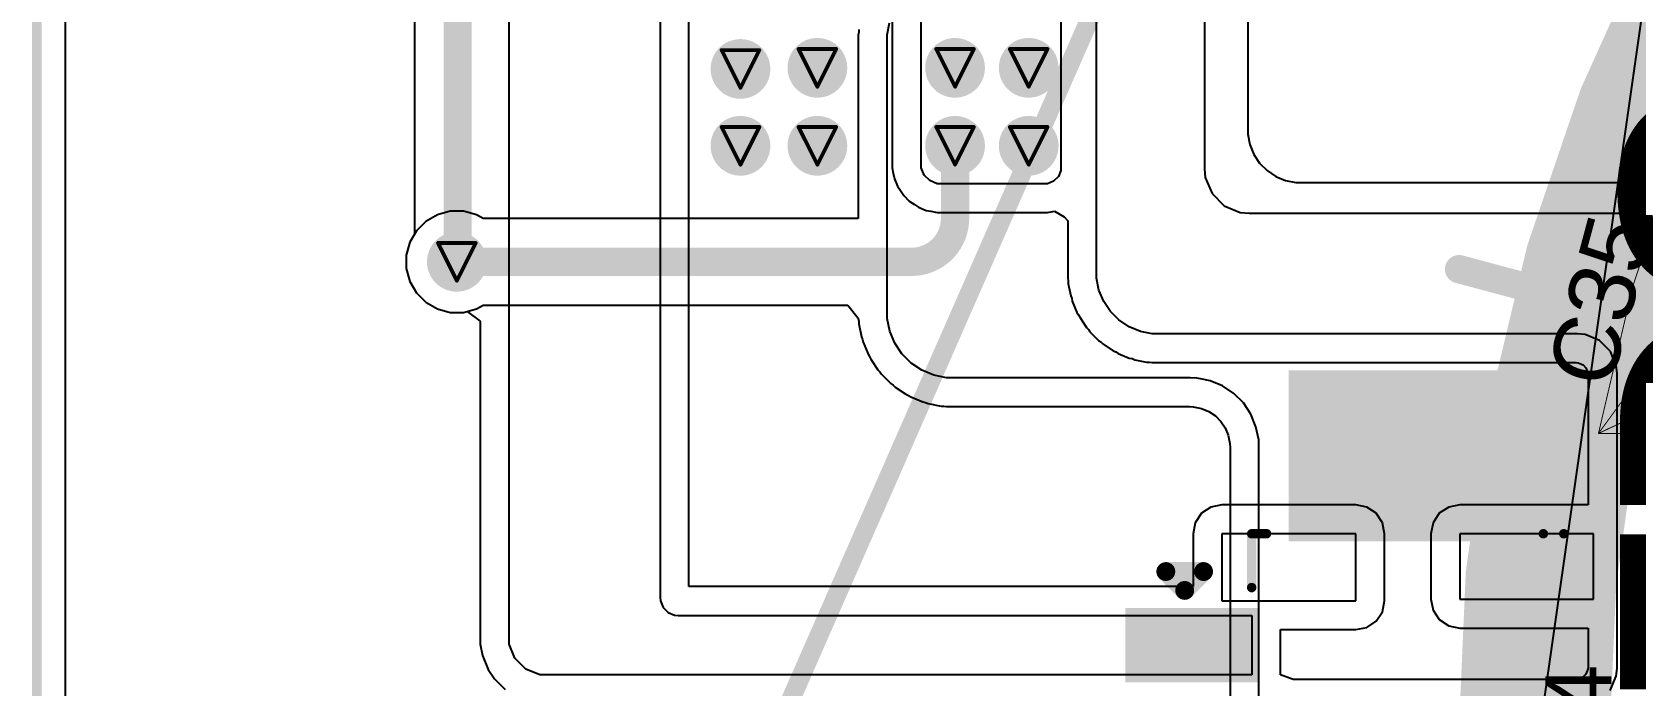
# Model space of a CAD drawing. Header units: inches. Extents: x -7 to 348, y -14 to 159.
# Drawn here: x -6.9 to 14.68, y 20.15 to 28.95 of the extents above; entities that cross this region are included whole.
import ezdxf

# ---------------------------------------------------------------- set-up
doc = ezdxf.new("R2010")
doc.units = ezdxf.units.IN
for name, color, linetype in [('Board Outline', 216, 'Continuous'), ('Bottom Layer', 5, 'Continuous'), ('Bottom Overlay', 54, 'Continuous'), ('Bottom Paste', 16, 'Continuous'), ('Bottom Solder', 6, 'Continuous'), ('Dimension', 6, 'Continuous'), ('Drill Drawing', 1, 'Continuous'), ('Fabrication', 76, 'Continuous'), ('Top Layer', 1, 'Continuous'), ('Top Overlay', 2, 'Continuous'), ('Via Holes', 16, 'Continuous')]:
    doc.layers.add(name, color=color, linetype=linetype)
doc.styles.add('Arial', font='', dxfattribs={"height": 0.2})
doc.styles.add('Arial Black_Bold', font='', dxfattribs={"height": 0.2})
doc.styles.get('Arial').set_extended_font_data('Arial')
doc.styles.get('Arial Black_Bold').set_extended_font_data('Arial Black', bold=True)

msp = doc.modelspace()

# ---------------------------------------------------------------- hatches: boundary and pattern name
at = {"layer": 'Bottom Layer'}
h = msp.add_hatch(color=5, dxfattribs=at)
edge = h.paths.add_edge_path()
edge.add_arc((2.631, 28.458), 0.3, 0, 360)
h = msp.add_hatch(color=5, dxfattribs=at)
edge = h.paths.add_edge_path()
edge.add_arc((3.666, 28.473), 0.3, 0, 360)
h = msp.add_hatch(color=5, dxfattribs=at)
edge = h.paths.add_edge_path()
edge.add_arc((5.519, 28.473), 0.3, 0, 360)
h = msp.add_hatch(color=5, dxfattribs=at)
edge = h.paths.add_edge_path()
edge.add_arc((6.51, 28.473), 0.3, 0, 360)
h = msp.add_hatch(color=5, dxfattribs=at)
edge = h.paths.add_edge_path()
edge.add_arc((2.631, 27.423), 0.3, 0, 360)
h = msp.add_hatch(color=5, dxfattribs=at)
edge = h.paths.add_edge_path()
edge.add_arc((3.666, 27.423), 0.3, 0, 360)
h = msp.add_hatch(color=5, dxfattribs=at)
edge = h.paths.add_edge_path()
edge.add_arc((5.519, 27.423), 0.3, 0, 360)
h = msp.add_hatch(color=5, dxfattribs=at)
edge = h.paths.add_edge_path()
edge.add_arc((6.51, 27.423), 0.3, 0, 360)
h = msp.add_hatch(color=5, dxfattribs=at)
edge = h.paths.add_edge_path()
edge.add_arc((-1.186, 25.861), 0.3, 0, 360)
for points in [[(13.111, 24.3), (13.111, 22.2), (10.111, 22.2), (10.111, 24.3)], [(9.511, 21.1), (9.511, 20.3), (7.911, 20.3), (7.911, 21.1)]]:
    msp.add_hatch(color=5, dxfattribs=at).paths.add_polyline_path(points)
at = {"layer": 'Bottom Paste'}
for points in [[(13.111, 24.3), (13.111, 22.2), (10.111, 22.2), (10.111, 24.3)], [(9.511, 21.1), (9.511, 20.3), (7.911, 20.3), (7.911, 21.1)]]:
    msp.add_hatch(color=16, dxfattribs=at).paths.add_polyline_path(points)
at = {"layer": 'Bottom Solder'}
h = msp.add_hatch(color=6, dxfattribs=at)
edge = h.paths.add_edge_path()
edge.add_arc((2.631, 28.458), 0.402, 0, 360)
h = msp.add_hatch(color=6, dxfattribs=at)
edge = h.paths.add_edge_path()
edge.add_arc((3.666, 28.473), 0.402, 0, 360)
h = msp.add_hatch(color=6, dxfattribs=at)
edge = h.paths.add_edge_path()
edge.add_arc((5.519, 28.473), 0.402, 0, 360)
h = msp.add_hatch(color=6, dxfattribs=at)
edge = h.paths.add_edge_path()
edge.add_arc((6.51, 28.473), 0.402, 0, 360)
h = msp.add_hatch(color=6, dxfattribs=at)
edge = h.paths.add_edge_path()
edge.add_arc((2.631, 27.423), 0.402, 0, 360)
h = msp.add_hatch(color=6, dxfattribs=at)
edge = h.paths.add_edge_path()
edge.add_arc((3.666, 27.423), 0.402, 0, 360)
h = msp.add_hatch(color=6, dxfattribs=at)
edge = h.paths.add_edge_path()
edge.add_arc((5.519, 27.423), 0.402, 0, 360)
h = msp.add_hatch(color=6, dxfattribs=at)
edge = h.paths.add_edge_path()
edge.add_arc((6.51, 27.423), 0.402, 0, 360)
h = msp.add_hatch(color=6, dxfattribs=at)
edge = h.paths.add_edge_path()
edge.add_arc((-1.186, 25.861), 0.402, 0, 360)
for points in [[(13.213, 24.402), (13.213, 22.098), (10.009, 22.098), (10.009, 24.402)], [(9.613, 21.202), (9.613, 20.198), (7.809, 20.198), (7.809, 21.202)]]:
    msp.add_hatch(color=6, dxfattribs=at).paths.add_polyline_path(points)
at = {"layer": 'Top Layer'}
h = msp.add_hatch(color=1, dxfattribs=at)
edge = h.paths.add_edge_path()
edge.add_arc((2.631, 28.458), 0.3, 0, 360)
h = msp.add_hatch(color=1, dxfattribs=at)
edge = h.paths.add_edge_path()
edge.add_arc((3.666, 28.473), 0.3, 0, 360)
h = msp.add_hatch(color=1, dxfattribs=at)
edge = h.paths.add_edge_path()
edge.add_arc((5.519, 28.473), 0.3, 0, 360)
h = msp.add_hatch(color=1, dxfattribs=at)
edge = h.paths.add_edge_path()
edge.add_arc((6.51, 28.473), 0.3, 0, 360)
h = msp.add_hatch(color=1, dxfattribs=at)
edge = h.paths.add_edge_path()
edge.add_arc((2.631, 27.423), 0.3, 0, 360)
h = msp.add_hatch(color=1, dxfattribs=at)
edge = h.paths.add_edge_path()
edge.add_arc((3.666, 27.423), 0.3, 0, 360)
h = msp.add_hatch(color=1, dxfattribs=at)
edge = h.paths.add_edge_path()
edge.add_arc((5.519, 27.423), 0.3, 0, 360)
h = msp.add_hatch(color=1, dxfattribs=at)
edge = h.paths.add_edge_path()
edge.add_arc((6.51, 27.423), 0.3, 0, 360)
h = msp.add_hatch(color=1, dxfattribs=at)
edge = h.paths.add_edge_path()
edge.add_arc((-1.186, 25.861), 0.3, 0, 360)
at = {"layer": 'Via Holes'}
h = msp.add_hatch(color=7, dxfattribs=at)
edge = h.paths.add_edge_path()
edge.add_arc((2.631, 28.458), 0.15, 0, 360)
h = msp.add_hatch(color=7, dxfattribs=at)
edge = h.paths.add_edge_path()
edge.add_arc((3.666, 28.473), 0.15, 0, 360)
h = msp.add_hatch(color=7, dxfattribs=at)
edge = h.paths.add_edge_path()
edge.add_arc((5.519, 28.473), 0.15, 0, 360)
h = msp.add_hatch(color=7, dxfattribs=at)
edge = h.paths.add_edge_path()
edge.add_arc((6.51, 28.473), 0.15, 0, 360)
h = msp.add_hatch(color=7, dxfattribs=at)
edge = h.paths.add_edge_path()
edge.add_arc((2.631, 27.423), 0.15, 0, 360)
h = msp.add_hatch(color=7, dxfattribs=at)
edge = h.paths.add_edge_path()
edge.add_arc((3.666, 27.423), 0.15, 0, 360)
h = msp.add_hatch(color=7, dxfattribs=at)
edge = h.paths.add_edge_path()
edge.add_arc((5.519, 27.423), 0.15, 0, 360)
h = msp.add_hatch(color=7, dxfattribs=at)
edge = h.paths.add_edge_path()
edge.add_arc((6.51, 27.423), 0.15, 0, 360)
h = msp.add_hatch(color=7, dxfattribs=at)
edge = h.paths.add_edge_path()
edge.add_arc((-1.186, 25.861), 0.15, 0, 360)

# ---------------------------------------------------------------- linework, layer by layer
at = {"layer": 'Board Outline', "const_width": 0.127}
msp.add_lwpolyline([(-6.839, -1.45), (-6.839, 82.4)], dxfattribs=at)
msp.add_lwpolyline([(-6.839, -1.45), (-6.839, 82.4)], dxfattribs=at)
msp.add_lwpolyline([(-6.839, -1.45), (-6.839, 82.4)], dxfattribs=at)
msp.add_lwpolyline([(-6.839, -1.45), (-6.839, 82.4)], dxfattribs=at)
at = {"layer": 'Bottom Layer'}
for p, q in [((-0.482, 27.103), (-0.482, 35.251)), ((-6.451, -1.45), (-6.451, 35.173)), ((1.55, 34.867), (1.55, 22.2)), ((1.938, 22.2), (1.938, 34.812)), ((-1.757, 33.787), (-1.757, 26.233)), ((4.673, 33.647), (4.673, 27.181)), ((5.062, 27.181), (5.062, 33.613)), ((7.424, 25.723), (7.424, 32.472)), ((6.943, 32.232), (6.943, 27.137)), ((9.457, 30.89), (9.457, 27.649)), ((8.876, 29.991), (8.876, 27.112)), ((9.457, 27.649), (9.457, 27.578)), ((9.457, 27.578), (9.485, 27.439)), ((9.485, 27.439), (9.539, 27.308)), ((9.539, 27.308), (9.617, 27.19)), ((-0.482, 22.825), (-0.482, 27.103)), ((4.673, 27.181), (4.673, 27.128)), ((4.673, 27.128), (4.673, 27.128)), ((4.673, 27.128), (4.673, 27.128)), ((4.673, 27.128), (4.687, 27.056)), ((4.687, 27.056), (4.703, 26.979)), ((5.062, 27.128), (5.062, 27.181)), ((5.062, 27.181), (5.062, 27.181)), ((5.102, 27.029), (5.062, 27.128)), ((5.178, 26.954), (5.102, 27.029)), ((6.909, 27.01), (6.846, 26.947)), ((6.943, 27.092), (6.909, 27.01)), ((6.943, 27.137), (6.943, 27.092)), ((8.876, 27.112), (8.887, 26.995)), ((8.887, 26.995), (8.977, 26.78)), ((9.617, 27.19), (9.718, 27.09)), ((9.718, 27.09), (9.835, 27.012)), ((9.835, 27.012), (9.966, 26.957)), ((4.703, 26.979), (4.703, 26.979)), ((4.703, 26.979), (4.703, 26.979)), ((4.703, 26.979), (4.744, 26.881)), ((4.744, 26.881), (4.744, 26.881)), ((4.744, 26.881), (4.744, 26.881)), ((4.744, 26.881), (4.784, 26.821)), ((4.784, 26.821), (4.828, 26.755)), ((5.277, 26.913), (5.178, 26.954)), ((5.33, 26.913), (5.277, 26.913)), ((6.719, 26.913), (5.33, 26.913)), ((6.764, 26.913), (6.719, 26.913)), ((6.719, 26.913), (6.719, 26.913)), ((6.846, 26.947), (6.764, 26.913)), ((8.977, 26.78), (9.142, 26.614)), ((9.966, 26.957), (10.105, 26.93)), ((10.105, 26.93), (10.176, 26.93)), ((10.176, 26.93), (15.297, 26.93)), ((10.176, 26.93), (10.176, 26.93)), ((4.828, 26.755), (4.828, 26.755)), ((4.828, 26.755), (4.828, 26.755)), ((4.828, 26.755), (4.903, 26.679)), ((4.903, 26.679), (4.903, 26.679)), ((4.903, 26.679), (4.903, 26.679)), ((4.903, 26.679), (4.975, 26.631)), ((4.975, 26.631), (5.029, 26.595)), ((5.029, 26.595), (5.029, 26.595)), ((5.029, 26.595), (5.029, 26.595)), ((5.029, 26.595), (5.128, 26.554)), ((5.128, 26.554), (5.128, 26.554)), ((5.128, 26.554), (5.128, 26.554)), ((5.128, 26.554), (5.192, 26.541)), ((9.142, 26.614), (9.358, 26.525)), ((5.192, 26.541), (5.277, 26.524)), ((5.277, 26.524), (5.277, 26.524)), ((5.277, 26.524), (5.277, 26.524)), ((5.277, 26.524), (5.33, 26.524)), ((5.33, 26.524), (6.719, 26.524)), ((6.719, 26.524), (6.763, 26.524)), ((6.763, 26.524), (6.837, 26.539)), ((6.763, 26.524), (6.763, 26.524)), ((6.763, 26.524), (6.763, 26.524)), ((6.837, 26.539), (6.858, 26.543)), ((6.858, 26.543), (6.989, 26.466)), ((6.989, 26.466), (7.036, 26.412)), ((7.036, 26.412), (7.036, 25.723)), ((9.358, 26.525), (9.475, 26.514)), ((9.475, 26.514), (14.951, 26.514)), ((9.475, 26.514), (9.475, 26.514)), ((-1.82, 26.124), (-1.867, 25.951)), ((-1.757, 26.233), (-1.82, 26.124)), ((-1.867, 25.951), (-1.867, 25.772)), ((-1.867, 25.772), (-1.82, 25.598)), ((7.036, 25.723), (7.036, 25.641)), ((7.424, 25.641), (7.424, 25.723)), ((7.424, 25.723), (7.424, 25.723)), ((-1.82, 25.598), (-1.731, 25.443)), ((7.036, 25.641), (7.043, 25.604)), ((7.043, 25.604), (7.043, 25.565)), ((7.043, 25.565), (7.075, 25.405)), ((7.456, 25.481), (7.424, 25.641)), ((7.519, 25.329), (7.456, 25.481)), ((-1.731, 25.443), (-1.604, 25.316)), ((-1.604, 25.316), (-1.448, 25.227)), ((7.075, 25.405), (7.09, 25.369)), ((7.09, 25.369), (7.097, 25.332)), ((7.097, 25.332), (7.16, 25.181)), ((7.61, 25.193), (7.519, 25.329)), ((-1.448, 25.227), (-1.275, 25.18)), ((-1.275, 25.18), (-1.096, 25.18)), ((-1.096, 25.18), (-1.048, 25.193)), ((-1.048, 25.193), (-0.871, 25.06)), ((-0.871, 25.06), (-0.871, 22.825)), ((7.16, 25.181), (7.181, 25.149)), ((7.181, 25.149), (7.196, 25.114)), ((7.196, 25.114), (7.287, 24.977)), ((7.725, 25.078), (7.61, 25.193)), ((7.861, 24.987), (7.725, 25.078)), ((7.287, 24.977), (7.314, 24.95)), ((7.314, 24.95), (7.335, 24.919)), ((7.335, 24.919), (7.451, 24.803)), ((8.013, 24.924), (7.861, 24.987)), ((8.173, 24.892), (8.013, 24.924)), ((8.255, 24.892), (8.173, 24.892)), ((13.896, 24.892), (8.255, 24.892)), ((13.999, 24.882), (13.896, 24.892)), ((13.896, 24.892), (13.896, 24.892)), ((14.191, 24.802), (13.999, 24.882)), ((7.451, 24.803), (7.482, 24.782)), ((7.482, 24.782), (7.509, 24.755)), ((7.509, 24.755), (7.646, 24.664)), ((7.646, 24.664), (7.681, 24.649)), ((7.681, 24.649), (7.713, 24.628)), ((7.713, 24.628), (7.864, 24.565)), ((14.338, 24.655), (14.191, 24.802)), ((14.418, 24.464), (14.338, 24.655)), ((7.864, 24.565), (7.901, 24.558)), ((7.901, 24.558), (7.937, 24.543)), ((7.937, 24.543), (8.097, 24.511)), ((8.097, 24.511), (8.136, 24.511)), ((8.136, 24.511), (8.173, 24.504)), ((8.173, 24.504), (8.255, 24.504)), ((8.255, 24.504), (13.876, 24.504)), ((13.876, 24.504), (13.904, 24.501)), ((13.904, 24.501), (13.971, 24.473)), ((13.971, 24.473), (14.009, 24.435)), ((14.009, 24.435), (14.037, 24.368)), ((14.428, 24.36), (14.418, 24.464)), ((14.037, 24.368), (14.039, 24.341)), ((14.039, 24.341), (14.039, 22.588)), ((14.428, 20.387), (14.428, 24.36)), ((-0.871, 22.825), (-0.871, 20.814)), ((-0.482, 20.814), (-0.482, 22.825)), ((8.836, 22.475), (8.752, 22.349)), ((8.962, 22.559), (8.836, 22.475)), ((9.111, 22.588), (8.962, 22.559)), ((10.911, 22.588), (9.111, 22.588)), ((11.06, 22.559), (10.911, 22.588)), ((11.186, 22.475), (11.06, 22.559)), ((11.27, 22.349), (11.186, 22.475)), ((12.036, 22.475), (11.952, 22.349)), ((12.162, 22.559), (12.036, 22.475)), ((12.311, 22.588), (12.162, 22.559)), ((14.039, 22.588), (12.311, 22.588)), ((8.752, 22.349), (8.723, 22.2)), ((11.299, 22.2), (11.27, 22.349)), ((11.952, 22.349), (11.923, 22.2)), ((1.55, 22.2), (1.55, 21.343)), ((1.938, 21.488), (1.938, 22.2)), ((8.723, 22.2), (8.723, 21.488)), ((10.911, 22.2), (9.111, 22.2)), ((9.111, 22.2), (9.111, 21.298)), ((10.911, 21.298), (10.911, 22.2)), ((11.299, 21.298), (11.299, 22.2)), ((11.923, 22.2), (11.923, 21.319)), ((14.111, 22.2), (12.311, 22.2)), ((12.311, 22.2), (12.311, 21.319)), ((14.111, 21.319), (14.111, 22.2)), ((8.723, 21.488), (1.938, 21.488)), ((1.55, 21.343), (1.555, 21.296)), ((1.555, 21.296), (1.591, 21.208)), ((1.591, 21.208), (1.658, 21.141)), ((9.111, 21.298), (10.911, 21.298)), ((11.27, 21.149), (11.299, 21.298)), ((11.923, 21.319), (11.952, 21.171)), ((11.952, 21.171), (12.036, 21.045)), ((12.311, 21.319), (14.111, 21.319)), ((1.658, 21.141), (1.745, 21.105)), ((1.745, 21.105), (1.793, 21.1)), ((1.793, 21.1), (1.793, 21.1)), ((1.793, 21.1), (9.511, 21.1)), ((9.511, 21.1), (9.511, 20.3)), ((10.911, 20.909), (11.06, 20.939)), ((11.06, 20.939), (11.186, 21.023)), ((11.186, 21.023), (11.27, 21.149)), ((12.036, 21.045), (12.162, 20.96)), ((12.162, 20.96), (12.311, 20.931)), ((-0.871, 20.814), (-0.871, 20.712)), ((-0.482, 20.712), (-0.482, 20.814)), ((-0.482, 20.814), (-0.482, 20.814)), ((9.899, 20.3), (9.899, 20.909)), ((9.899, 20.909), (10.911, 20.909)), ((12.311, 20.931), (14.039, 20.931)), ((14.039, 20.931), (14.039, 20.406)), ((-0.871, 20.712), (-0.841, 20.563)), ((-0.841, 20.563), (-0.763, 20.374)), ((-0.404, 20.523), (-0.482, 20.712)), ((-0.259, 20.378), (-0.404, 20.523)), ((-0.763, 20.374), (-0.679, 20.248)), ((-0.07, 20.3), (-0.259, 20.378)), ((0.032, 20.3), (-0.07, 20.3)), ((9.511, 20.3), (0.032, 20.3)), ((10.069, 20.238), (9.899, 20.3)), ((14.008, 20.309), (13.969, 20.27)), ((14.037, 20.378), (14.008, 20.309)), ((14.039, 20.406), (14.037, 20.378)), ((14.418, 20.282), (14.428, 20.387)), ((14.428, 20.387), (14.428, 20.387)), ((-0.679, 20.248), (-0.534, 20.104)), ((13.872, 20.238), (10.069, 20.238)), ((13.9, 20.241), (13.872, 20.238)), ((13.969, 20.27), (13.9, 20.241)), ((14.337, 20.089), (14.418, 20.282))]:
    msp.add_line(p, q, dxfattribs=at)
at = {"layer": 'Bottom Layer', "const_width": 0.381}
for points in [[(-1.175, 25.861), (-1.175, 34.397)], [(-1.186, 25.861), (-1.175, 25.861)]]:
    msp.add_lwpolyline(points, dxfattribs=at)
at = {"layer": 'Bottom Layer', "const_width": 0.191}
for points in [[(-1.281, 25.861, 1), (-1.09, 25.861, 1)], [(-1.27, 25.861, 1), (-1.08, 25.861, 1)], [(-1.27, 25.861, 1), (-1.08, 25.861, 1)]]:
    msp.add_lwpolyline(points, format="xyb", close=True, dxfattribs=at)
at = {"layer": 'Bottom Overlay'}
for points, const_width in [([(9.511, 22.2), (9.711, 22.2)], 0.127), ([(9.511, 22.2), (9.511, 21.475)], 0.127), ([(13.436, 22.2), (13.711, 22.2)], 0.127), ([(13.711, 22.2), (13.711, 16.7)], 0.127), ([(8.355, 21.691), (8.609, 21.437)], 0.254), ([(8.355, 21.691), (8.863, 21.691)], 0.254), ([(8.609, 21.437), (8.863, 21.691)], 0.254)]:
    msp.add_lwpolyline(points, dxfattribs=dict(at, const_width=const_width))
for points, const_width in [([(9.479, 22.2, 1), (9.543, 22.2, 1)], 0.0635), ([(9.479, 22.2, 1), (9.543, 22.2, 1)], 0.0635), ([(9.679, 22.2, 1), (9.743, 22.2, 1)], 0.0635), ([(13.404, 22.2, 1), (13.468, 22.2, 1)], 0.0635), ([(13.679, 22.2, 1), (13.743, 22.2, 1)], 0.0635), ([(13.679, 22.2, 1), (13.743, 22.2, 1)], 0.0635), ([(8.292, 21.691, 1), (8.419, 21.691, 1)], 0.127), ([(8.292, 21.691, 1), (8.419, 21.691, 1)], 0.127), ([(8.8, 21.691, 1), (8.927, 21.691, 1)], 0.127), ([(8.8, 21.691, 1), (8.927, 21.691, 1)], 0.127), ([(8.546, 21.437, 1), (8.673, 21.437, 1)], 0.127), ([(8.546, 21.437, 1), (8.673, 21.437, 1)], 0.127), ([(9.479, 21.475, 1), (9.543, 21.475, 1)], 0.0635)]:
    msp.add_lwpolyline(points, format="xyb", close=True, dxfattribs=dict(at, const_width=const_width))
at = {"layer": 'Dimension'}
for points, const_width in [([(58.31, 19.467, 1), (13.31, 19.467, 1)], 0.254), ([(12.207, 25.762, 1), (12.398, 25.762, 1)], 0.191)]:
    msp.add_lwpolyline(points, format="xyb", close=True, dxfattribs=dict(at, const_width=const_width))
at = {"layer": 'Dimension', "const_width": 0.381}
msp.add_lwpolyline([(12.303, 25.762), (61.168, 12.669)], dxfattribs=at)
at = {"layer": 'Drill Drawing', "const_width": 0.0508}
for points in [[(2.377, 28.712), (2.885, 28.712)], [(2.377, 28.712), (2.631, 28.204)], [(2.631, 28.204), (2.885, 28.712)], [(3.412, 28.727), (3.92, 28.727)], [(3.412, 28.727), (3.666, 28.219)], [(3.666, 28.219), (3.92, 28.727)], [(5.265, 28.727), (5.773, 28.727)], [(5.265, 28.727), (5.519, 28.219)], [(5.519, 28.219), (5.773, 28.727)], [(6.256, 28.727), (6.764, 28.727)], [(6.256, 28.727), (6.51, 28.219)], [(6.51, 28.219), (6.764, 28.727)], [(2.377, 27.677), (2.885, 27.677)], [(2.377, 27.677), (2.631, 27.169)], [(2.631, 27.169), (2.885, 27.677)], [(3.412, 27.677), (3.92, 27.677)], [(3.412, 27.677), (3.666, 27.169)], [(3.666, 27.169), (3.92, 27.677)], [(5.265, 27.677), (5.773, 27.677)], [(5.265, 27.677), (5.519, 27.169)], [(5.519, 27.169), (5.773, 27.677)], [(6.256, 27.677), (6.764, 27.677)], [(6.256, 27.677), (6.51, 27.169)], [(6.51, 27.169), (6.764, 27.677)], [(-1.44, 26.115), (-0.932, 26.115)], [(-1.44, 26.115), (-1.186, 25.607)], [(-1.186, 25.607), (-0.932, 26.115)]]:
    msp.add_lwpolyline(points, dxfattribs=at)
at = {"layer": 'Drill Drawing', "const_width": 0.0254}
for points in [[(2.364, 28.712, 1), (2.39, 28.712, 1)], [(2.364, 28.712, 1), (2.39, 28.712, 1)], [(2.872, 28.712, 1), (2.898, 28.712, 1)], [(2.872, 28.712, 1), (2.898, 28.712, 1)], [(3.399, 28.727, 1), (3.425, 28.727, 1)], [(3.399, 28.727, 1), (3.425, 28.727, 1)], [(3.907, 28.727, 1), (3.933, 28.727, 1)], [(3.907, 28.727, 1), (3.933, 28.727, 1)], [(5.252, 28.727, 1), (5.277, 28.727, 1)], [(5.252, 28.727, 1), (5.277, 28.727, 1)], [(5.76, 28.727, 1), (5.785, 28.727, 1)], [(5.76, 28.727, 1), (5.785, 28.727, 1)], [(6.244, 28.727, 1), (6.269, 28.727, 1)], [(6.244, 28.727, 1), (6.269, 28.727, 1)], [(6.752, 28.727, 1), (6.777, 28.727, 1)], [(6.752, 28.727, 1), (6.777, 28.727, 1)], [(2.618, 28.204, 1), (2.644, 28.204, 1)], [(2.618, 28.204, 1), (2.644, 28.204, 1)], [(3.653, 28.219, 1), (3.679, 28.219, 1)], [(3.653, 28.219, 1), (3.679, 28.219, 1)], [(5.506, 28.219, 1), (5.531, 28.219, 1)], [(5.506, 28.219, 1), (5.531, 28.219, 1)], [(6.498, 28.219, 1), (6.523, 28.219, 1)], [(6.498, 28.219, 1), (6.523, 28.219, 1)], [(2.364, 27.677, 1), (2.39, 27.677, 1)], [(2.364, 27.677, 1), (2.39, 27.677, 1)], [(2.872, 27.677, 1), (2.898, 27.677, 1)], [(2.872, 27.677, 1), (2.898, 27.677, 1)], [(3.399, 27.677, 1), (3.425, 27.677, 1)], [(3.399, 27.677, 1), (3.425, 27.677, 1)], [(3.907, 27.677, 1), (3.933, 27.677, 1)], [(3.907, 27.677, 1), (3.933, 27.677, 1)], [(5.252, 27.677, 1), (5.277, 27.677, 1)], [(5.252, 27.677, 1), (5.277, 27.677, 1)], [(5.76, 27.677, 1), (5.785, 27.677, 1)], [(5.76, 27.677, 1), (5.785, 27.677, 1)], [(6.244, 27.677, 1), (6.269, 27.677, 1)], [(6.244, 27.677, 1), (6.269, 27.677, 1)], [(6.752, 27.677, 1), (6.777, 27.677, 1)], [(6.752, 27.677, 1), (6.777, 27.677, 1)], [(2.618, 27.169, 1), (2.644, 27.169, 1)], [(2.618, 27.169, 1), (2.644, 27.169, 1)], [(3.653, 27.169, 1), (3.679, 27.169, 1)], [(3.653, 27.169, 1), (3.679, 27.169, 1)], [(5.506, 27.169, 1), (5.531, 27.169, 1)], [(5.506, 27.169, 1), (5.531, 27.169, 1)], [(6.498, 27.169, 1), (6.523, 27.169, 1)], [(6.498, 27.169, 1), (6.523, 27.169, 1)], [(-1.452, 26.115, 1), (-1.427, 26.115, 1)], [(-1.452, 26.115, 1), (-1.427, 26.115, 1)], [(-0.944, 26.115, 1), (-0.919, 26.115, 1)], [(-0.944, 26.115, 1), (-0.919, 26.115, 1)], [(-1.198, 25.607, 1), (-1.173, 25.607, 1)], [(-1.198, 25.607, 1), (-1.173, 25.607, 1)]]:
    msp.add_lwpolyline(points, format="xyb", close=True, dxfattribs=at)
at = {"layer": 'Fabrication', "const_width": 0.0127}
for points in [[(54.511, 31.138, -1.205705), (14.177, 15.55)], [(54.511, 31.138, -1.205705), (14.177, 15.55)], [(14.178, 23.55, -0.093151), (17.106, 31.131)], [(14.178, 23.55, -0.093151), (17.106, 31.131)]]:
    msp.add_lwpolyline(points, format="xyb", dxfattribs=at)
for points in [[(14.575, 24.092), (14.761, 24.34)], [(14.575, 24.092), (14.761, 24.34)], [(14.463, 23.94), (14.494, 23.982)], [(14.463, 23.94), (14.494, 23.982)], [(14.494, 23.982), (14.53, 24.03)], [(14.494, 23.982), (14.53, 24.03)], [(14.53, 24.03), (14.575, 24.092)], [(14.53, 24.03), (14.575, 24.092)], [(14.305, 23.725), (14.324, 23.751)], [(14.305, 23.725), (14.324, 23.751)], [(14.324, 23.751), (14.344, 23.778)], [(14.324, 23.751), (14.344, 23.778)], [(14.344, 23.778), (14.365, 23.807)], [(14.344, 23.778), (14.365, 23.807)], [(14.365, 23.807), (14.387, 23.837)], [(14.365, 23.807), (14.387, 23.837)], [(14.387, 23.837), (14.41, 23.868)], [(14.387, 23.837), (14.41, 23.868)], [(14.41, 23.868), (14.435, 23.903)], [(14.41, 23.868), (14.435, 23.903)], [(14.435, 23.903), (14.463, 23.94)], [(14.435, 23.903), (14.463, 23.94)], [(14.547, 23.724), (14.582, 23.74)], [(14.547, 23.724), (14.582, 23.74)], [(14.582, 23.74), (14.621, 23.758)], [(14.582, 23.74), (14.621, 23.758)], [(14.621, 23.758), (14.663, 23.778)], [(14.621, 23.758), (14.663, 23.778)], [(14.663, 23.778), (14.71, 23.8)], [(14.663, 23.778), (14.71, 23.8)], [(14.178, 23.55), (14.201, 23.561)], [(14.178, 23.55), (14.201, 23.561)], [(14.178, 23.55), (14.181, 23.554)], [(14.178, 23.55), (14.181, 23.554)], [(14.178, 23.55), (22.395, 23.55)], [(14.178, 23.55), (22.395, 23.55)], [(14.181, 23.554), (14.195, 23.574)], [(14.181, 23.554), (14.195, 23.574)], [(14.195, 23.574), (14.209, 23.593)], [(14.195, 23.574), (14.209, 23.593)], [(14.201, 23.561), (14.223, 23.571)], [(14.201, 23.561), (14.223, 23.571)], [(14.209, 23.593), (14.224, 23.614)], [(14.209, 23.593), (14.224, 23.614)], [(14.223, 23.571), (14.244, 23.582)], [(14.223, 23.571), (14.244, 23.582)], [(14.224, 23.614), (14.239, 23.635)], [(14.224, 23.614), (14.239, 23.635)], [(14.239, 23.635), (14.255, 23.656)], [(14.239, 23.635), (14.255, 23.656)], [(14.244, 23.582), (14.268, 23.593)], [(14.244, 23.582), (14.268, 23.593)], [(14.255, 23.656), (14.271, 23.679)], [(14.255, 23.656), (14.271, 23.679)], [(14.268, 23.593), (14.291, 23.604)], [(14.268, 23.593), (14.291, 23.604)], [(14.271, 23.679), (14.288, 23.701)], [(14.271, 23.679), (14.288, 23.701)], [(14.288, 23.701), (14.305, 23.725)], [(14.288, 23.701), (14.305, 23.725)], [(14.291, 23.604), (14.316, 23.616)], [(14.291, 23.604), (14.316, 23.616)], [(14.316, 23.616), (14.342, 23.628)], [(14.316, 23.616), (14.342, 23.628)], [(14.342, 23.628), (14.367, 23.64)], [(14.342, 23.628), (14.367, 23.64)], [(14.367, 23.64), (14.394, 23.652)], [(14.367, 23.64), (14.394, 23.652)], [(14.394, 23.652), (14.422, 23.666)], [(14.394, 23.652), (14.422, 23.666)], [(14.422, 23.666), (14.451, 23.679)], [(14.422, 23.666), (14.451, 23.679)], [(14.451, 23.679), (14.481, 23.693)], [(14.451, 23.679), (14.481, 23.693)], [(14.481, 23.693), (14.513, 23.708)], [(14.481, 23.693), (14.513, 23.708)], [(14.513, 23.708), (14.547, 23.724)], [(14.513, 23.708), (14.547, 23.724)]]:
    msp.add_lwpolyline(points, dxfattribs=at)
at = {"layer": 'Fabrication', "const_width": 0.00635}
for points in [[(14.491, 23.982, 1), (14.497, 23.982, 1)], [(14.491, 23.982, 1), (14.497, 23.982, 1)], [(14.491, 23.982, 1), (14.497, 23.982, 1)], [(14.491, 23.982, 1), (14.497, 23.982, 1)], [(14.527, 24.03, 1), (14.533, 24.03, 1)], [(14.527, 24.03, 1), (14.533, 24.03, 1)], [(14.527, 24.03, 1), (14.533, 24.03, 1)], [(14.527, 24.03, 1), (14.533, 24.03, 1)], [(14.572, 24.092, 1), (14.579, 24.092, 1)], [(14.572, 24.092, 1), (14.579, 24.092, 1)], [(14.572, 24.092, 1), (14.579, 24.092, 1)], [(14.572, 24.092, 1), (14.579, 24.092, 1)], [(14.321, 23.751, 1), (14.327, 23.751, 1)], [(14.321, 23.751, 1), (14.327, 23.751, 1)], [(14.321, 23.751, 1), (14.327, 23.751, 1)], [(14.321, 23.751, 1), (14.327, 23.751, 1)], [(14.34, 23.778, 1), (14.347, 23.778, 1)], [(14.34, 23.778, 1), (14.347, 23.778, 1)], [(14.34, 23.778, 1), (14.347, 23.778, 1)], [(14.34, 23.778, 1), (14.347, 23.778, 1)], [(14.361, 23.807, 1), (14.368, 23.807, 1)], [(14.361, 23.807, 1), (14.368, 23.807, 1)], [(14.361, 23.807, 1), (14.368, 23.807, 1)], [(14.361, 23.807, 1), (14.368, 23.807, 1)], [(14.384, 23.837, 1), (14.39, 23.837, 1)], [(14.384, 23.837, 1), (14.39, 23.837, 1)], [(14.384, 23.837, 1), (14.39, 23.837, 1)], [(14.384, 23.837, 1), (14.39, 23.837, 1)], [(14.407, 23.868, 1), (14.413, 23.868, 1)], [(14.407, 23.868, 1), (14.413, 23.868, 1)], [(14.407, 23.868, 1), (14.413, 23.868, 1)], [(14.407, 23.868, 1), (14.413, 23.868, 1)], [(14.432, 23.903, 1), (14.439, 23.903, 1)], [(14.432, 23.903, 1), (14.439, 23.903, 1)], [(14.432, 23.903, 1), (14.439, 23.903, 1)], [(14.432, 23.903, 1), (14.439, 23.903, 1)], [(14.46, 23.94, 1), (14.466, 23.94, 1)], [(14.46, 23.94, 1), (14.466, 23.94, 1)], [(14.46, 23.94, 1), (14.466, 23.94, 1)], [(14.46, 23.94, 1), (14.466, 23.94, 1)], [(14.579, 23.74, 1), (14.585, 23.74, 1)], [(14.579, 23.74, 1), (14.585, 23.74, 1)], [(14.579, 23.74, 1), (14.585, 23.74, 1)], [(14.579, 23.74, 1), (14.585, 23.74, 1)], [(14.618, 23.758, 1), (14.624, 23.758, 1)], [(14.618, 23.758, 1), (14.624, 23.758, 1)], [(14.618, 23.758, 1), (14.624, 23.758, 1)], [(14.618, 23.758, 1), (14.624, 23.758, 1)], [(14.66, 23.778, 1), (14.666, 23.778, 1)], [(14.66, 23.778, 1), (14.666, 23.778, 1)], [(14.66, 23.778, 1), (14.666, 23.778, 1)], [(14.66, 23.778, 1), (14.666, 23.778, 1)], [(14.174, 23.55, 1), (14.181, 23.55, 1)], [(14.174, 23.55, 1), (14.181, 23.55, 1)], [(14.174, 23.55, 1), (14.181, 23.55, 1)], [(14.174, 23.55, 1), (14.181, 23.55, 1)], [(14.174, 23.55, 1), (14.181, 23.55, 1)], [(14.174, 23.55, 1), (14.181, 23.55, 1)], [(14.174, 23.55, 1), (14.181, 23.55, 1)], [(14.174, 23.55, 1), (14.181, 23.55, 1)], [(14.178, 23.554, 1), (14.184, 23.554, 1)], [(14.178, 23.554, 1), (14.184, 23.554, 1)], [(14.178, 23.554, 1), (14.184, 23.554, 1)], [(14.178, 23.554, 1), (14.184, 23.554, 1)], [(14.192, 23.574, 1), (14.198, 23.574, 1)], [(14.192, 23.574, 1), (14.198, 23.574, 1)], [(14.192, 23.574, 1), (14.198, 23.574, 1)], [(14.192, 23.574, 1), (14.198, 23.574, 1)], [(14.198, 23.561, 1), (14.204, 23.561, 1)], [(14.198, 23.561, 1), (14.204, 23.561, 1)], [(14.198, 23.561, 1), (14.204, 23.561, 1)], [(14.198, 23.561, 1), (14.204, 23.561, 1)], [(14.206, 23.593, 1), (14.212, 23.593, 1)], [(14.206, 23.593, 1), (14.212, 23.593, 1)], [(14.206, 23.593, 1), (14.212, 23.593, 1)], [(14.206, 23.593, 1), (14.212, 23.593, 1)], [(14.219, 23.571, 1), (14.226, 23.571, 1)], [(14.219, 23.571, 1), (14.226, 23.571, 1)], [(14.219, 23.571, 1), (14.226, 23.571, 1)], [(14.219, 23.571, 1), (14.226, 23.571, 1)], [(14.221, 23.614, 1), (14.227, 23.614, 1)], [(14.221, 23.614, 1), (14.227, 23.614, 1)], [(14.221, 23.614, 1), (14.227, 23.614, 1)], [(14.221, 23.614, 1), (14.227, 23.614, 1)], [(14.236, 23.635, 1), (14.243, 23.635, 1)], [(14.236, 23.635, 1), (14.243, 23.635, 1)], [(14.236, 23.635, 1), (14.243, 23.635, 1)], [(14.236, 23.635, 1), (14.243, 23.635, 1)], [(14.241, 23.582, 1), (14.248, 23.582, 1)], [(14.241, 23.582, 1), (14.248, 23.582, 1)], [(14.241, 23.582, 1), (14.248, 23.582, 1)], [(14.241, 23.582, 1), (14.248, 23.582, 1)], [(14.252, 23.656, 1), (14.258, 23.656, 1)], [(14.252, 23.656, 1), (14.258, 23.656, 1)], [(14.252, 23.656, 1), (14.258, 23.656, 1)], [(14.252, 23.656, 1), (14.258, 23.656, 1)], [(14.265, 23.593, 1), (14.271, 23.593, 1)], [(14.265, 23.593, 1), (14.271, 23.593, 1)], [(14.265, 23.593, 1), (14.271, 23.593, 1)], [(14.265, 23.593, 1), (14.271, 23.593, 1)], [(14.268, 23.679, 1), (14.274, 23.679, 1)], [(14.268, 23.679, 1), (14.274, 23.679, 1)], [(14.268, 23.679, 1), (14.274, 23.679, 1)], [(14.268, 23.679, 1), (14.274, 23.679, 1)], [(14.284, 23.701, 1), (14.291, 23.701, 1)], [(14.284, 23.701, 1), (14.291, 23.701, 1)], [(14.284, 23.701, 1), (14.291, 23.701, 1)], [(14.284, 23.701, 1), (14.291, 23.701, 1)], [(14.288, 23.604, 1), (14.294, 23.604, 1)], [(14.288, 23.604, 1), (14.294, 23.604, 1)], [(14.288, 23.604, 1), (14.294, 23.604, 1)], [(14.288, 23.604, 1), (14.294, 23.604, 1)], [(14.302, 23.725, 1), (14.308, 23.725, 1)], [(14.302, 23.725, 1), (14.308, 23.725, 1)], [(14.302, 23.725, 1), (14.308, 23.725, 1)], [(14.302, 23.725, 1), (14.308, 23.725, 1)], [(14.313, 23.616, 1), (14.32, 23.616, 1)], [(14.313, 23.616, 1), (14.32, 23.616, 1)], [(14.313, 23.616, 1), (14.32, 23.616, 1)], [(14.313, 23.616, 1), (14.32, 23.616, 1)], [(14.338, 23.628, 1), (14.345, 23.628, 1)], [(14.338, 23.628, 1), (14.345, 23.628, 1)], [(14.338, 23.628, 1), (14.345, 23.628, 1)], [(14.338, 23.628, 1), (14.345, 23.628, 1)], [(14.364, 23.64, 1), (14.37, 23.64, 1)], [(14.364, 23.64, 1), (14.37, 23.64, 1)], [(14.364, 23.64, 1), (14.37, 23.64, 1)], [(14.364, 23.64, 1), (14.37, 23.64, 1)], [(14.39, 23.652, 1), (14.397, 23.652, 1)], [(14.39, 23.652, 1), (14.397, 23.652, 1)], [(14.39, 23.652, 1), (14.397, 23.652, 1)], [(14.39, 23.652, 1), (14.397, 23.652, 1)], [(14.419, 23.666, 1), (14.425, 23.666, 1)], [(14.419, 23.666, 1), (14.425, 23.666, 1)], [(14.419, 23.666, 1), (14.425, 23.666, 1)], [(14.419, 23.666, 1), (14.425, 23.666, 1)], [(14.448, 23.679, 1), (14.454, 23.679, 1)], [(14.448, 23.679, 1), (14.454, 23.679, 1)], [(14.448, 23.679, 1), (14.454, 23.679, 1)], [(14.448, 23.679, 1), (14.454, 23.679, 1)], [(14.478, 23.693, 1), (14.484, 23.693, 1)], [(14.478, 23.693, 1), (14.484, 23.693, 1)], [(14.478, 23.693, 1), (14.484, 23.693, 1)], [(14.478, 23.693, 1), (14.484, 23.693, 1)], [(14.51, 23.708, 1), (14.516, 23.708, 1)], [(14.51, 23.708, 1), (14.516, 23.708, 1)], [(14.51, 23.708, 1), (14.516, 23.708, 1)], [(14.51, 23.708, 1), (14.516, 23.708, 1)], [(14.543, 23.724, 1), (14.55, 23.724, 1)], [(14.543, 23.724, 1), (14.55, 23.724, 1)], [(14.543, 23.724, 1), (14.55, 23.724, 1)], [(14.543, 23.724, 1), (14.55, 23.724, 1)]]:
    msp.add_lwpolyline(points, format="xyb", close=True, dxfattribs=at)
at = {"layer": 'Top Layer'}
for p, q in [((-6.451, -1.45), (-6.451, 35.173)), ((14.812, 29.537), (13.314, 19.044)), ((4.225, 28.953), (4.217, 28.916)), ((4.225, 28.991), (4.225, 28.953)), ((4.606, 28.916), (4.638, 29.077)), ((4.217, 28.916), (4.217, 26.444)), ((4.606, 25.187), (4.606, 28.916)), ((-1.604, 26.406), (-1.731, 26.279)), ((-1.448, 26.496), (-1.604, 26.406)), ((-1.275, 26.542), (-1.448, 26.496)), ((-1.096, 26.542), (-1.275, 26.542)), ((-0.923, 26.496), (-1.096, 26.542)), ((-0.833, 26.444), (-0.923, 26.496)), ((4.217, 26.444), (-0.833, 26.444)), ((-1.82, 26.124), (-1.867, 25.951)), ((-1.731, 26.279), (-1.82, 26.124)), ((-1.867, 25.951), (-1.867, 25.772)), ((-1.867, 25.772), (-1.82, 25.598)), ((-1.82, 25.598), (-1.731, 25.443)), ((-1.731, 25.443), (-1.604, 25.316)), ((-1.604, 25.316), (-1.448, 25.227)), ((-0.923, 25.227), (-0.833, 25.279)), ((-0.833, 25.279), (4.077, 25.279)), ((4.077, 25.279), (4.217, 25.101)), ((-1.448, 25.227), (-1.275, 25.18)), ((-1.275, 25.18), (-1.096, 25.18)), ((-1.096, 25.18), (-0.923, 25.227)), ((4.217, 25.101), (4.217, 25.1)), ((4.217, 25.1), (4.225, 25.062)), ((4.225, 25.062), (4.225, 25.024)), ((4.606, 25.1), (4.606, 25.187)), ((4.64, 24.929), (4.606, 25.1)), ((4.225, 25.024), (4.259, 24.853)), ((4.259, 24.853), (4.273, 24.817)), ((4.707, 24.767), (4.64, 24.929)), ((4.273, 24.817), (4.281, 24.78)), ((4.281, 24.78), (4.348, 24.618)), ((4.348, 24.618), (4.369, 24.587)), ((4.804, 24.622), (4.707, 24.767)), ((4.927, 24.498), (4.804, 24.622)), ((4.369, 24.587), (4.384, 24.551)), ((4.384, 24.551), (4.481, 24.406)), ((4.481, 24.406), (4.508, 24.379)), ((5.073, 24.401), (4.927, 24.498)), ((5.234, 24.334), (5.073, 24.401)), ((4.508, 24.379), (4.529, 24.347)), ((4.529, 24.347), (4.653, 24.223)), ((4.653, 24.223), (4.684, 24.202)), ((4.684, 24.202), (4.711, 24.175)), ((4.711, 24.175), (4.857, 24.078)), ((5.406, 24.3), (5.234, 24.334)), ((5.493, 24.3), (5.406, 24.3)), ((8.681, 24.3), (5.493, 24.3)), ((8.772, 24.296), (8.681, 24.3)), ((8.681, 24.3), (8.681, 24.3)), ((8.681, 24.3), (8.681, 24.3)), ((8.681, 24.3), (8.681, 24.3)), ((8.845, 24.281), (8.772, 24.296)), ((8.951, 24.26), (8.845, 24.281)), ((9.119, 24.19), (8.951, 24.26)), ((9.27, 24.089), (9.119, 24.19)), ((4.857, 24.078), (4.892, 24.063)), ((4.892, 24.063), (4.924, 24.042)), ((4.924, 24.042), (5.085, 23.975)), ((5.085, 23.975), (5.123, 23.968)), ((5.123, 23.968), (5.158, 23.953)), ((9.399, 23.961), (9.27, 24.089)), ((9.5, 23.809), (9.399, 23.961)), ((5.158, 23.953), (5.33, 23.919)), ((5.33, 23.919), (5.368, 23.919)), ((5.368, 23.919), (5.406, 23.912)), ((5.406, 23.912), (5.493, 23.912)), ((5.493, 23.912), (8.672, 23.912)), ((8.672, 23.912), (8.725, 23.909)), ((8.725, 23.909), (8.769, 23.9)), ((8.769, 23.9), (8.769, 23.9)), ((8.769, 23.9), (8.769, 23.9)), ((8.769, 23.9), (8.837, 23.887)), ((8.837, 23.887), (8.935, 23.846)), ((8.935, 23.846), (9.022, 23.788)), ((9.022, 23.788), (9.097, 23.713)), ((9.569, 23.641), (9.5, 23.809)), ((9.097, 23.713), (9.156, 23.625)), ((9.156, 23.625), (9.196, 23.528)), ((9.196, 23.528), (9.218, 23.415)), ((9.605, 23.463), (9.569, 23.641)), ((9.218, 23.415), (9.221, 23.362)), ((9.221, 23.362), (9.221, 17.512)), ((9.609, 23.372), (9.605, 23.463)), ((9.609, 17.512), (9.609, 23.372))]:
    msp.add_line(p, q, dxfattribs=at)
for points, const_width in [([(14.245, 13.135, -0.267603), (19.452, 34.998)], 2.032), ([(5.519, 26.445, -0.414214), (4.934, 25.861)], 0.381)]:
    msp.add_lwpolyline(points, format="xyb", dxfattribs=dict(at, const_width=const_width))
for points, const_width in [([(5.519, 26.445), (5.519, 27.423)], 0.381), ([(-1.186, 25.861), (4.934, 25.861)], 0.381), ([(14.044, 24.635), (15.708, 24.189)], 0.508)]:
    msp.add_lwpolyline(points, dxfattribs=dict(at, const_width=const_width))
for points, const_width in [([(5.423, 27.423, 1), (5.614, 27.423, 1)], 0.191), ([(5.423, 26.445, 1), (5.614, 26.445, 1)], 0.191), ([(5.423, 26.445, 1), (5.614, 26.445, 1)], 0.191), ([(-1.281, 25.861, 1), (-1.09, 25.861, 1)], 0.191), ([(4.839, 25.861, 1), (5.03, 25.861, 1)], 0.191), ([(4.839, 25.861, 1), (5.03, 25.861, 1)], 0.191), ([(13.917, 24.635, 1), (14.171, 24.635, 1)], 0.254)]:
    msp.add_lwpolyline(points, format="xyb", close=True, dxfattribs=dict(at, const_width=const_width))
at = {"layer": 'Top Overlay', "const_width": 0.254}
msp.add_lwpolyline([(-4.564, 2.042), (12.391, 40.652)], dxfattribs=at)

# ---------------------------------------------------------------- texts
at = {"layer": 'Bottom Overlay', "style": 'Arial Black_Bold', "text_generation_flag": 2}
msp.add_text('BLDC', height=2.54, rotation=270, dxfattribs=at).set_placement((14.468, 16.903))
at = {"layer": 'Top Overlay', "style": 'Arial'}
for s, rotation, p in [('C35', 75, (14.335, 24.123)), ('C34', 90, (14.352, 18.158))]:
    msp.add_text(s, height=0.889, rotation=rotation, dxfattribs=at).set_placement(p)

doc.saveas('drawing.dxf')
